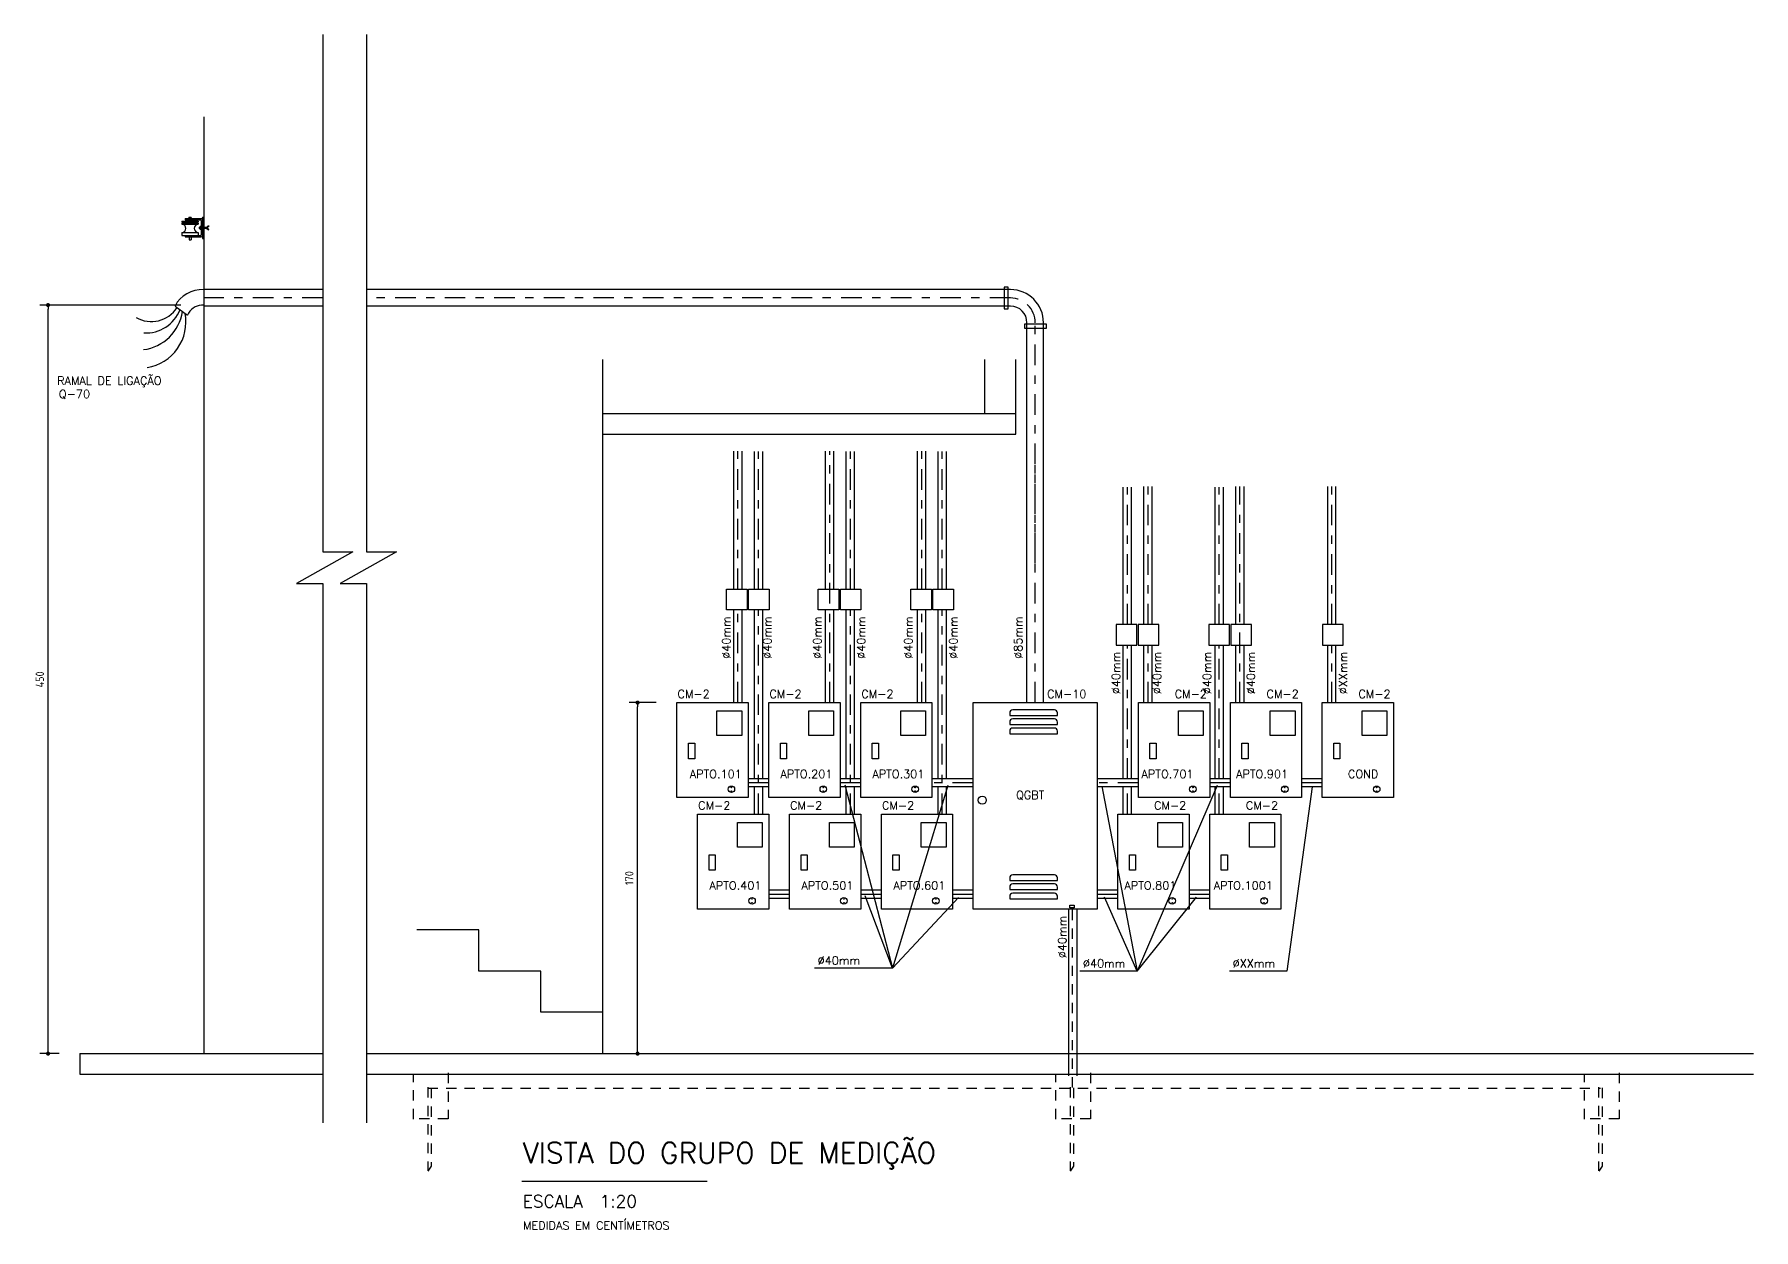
# Model space of a CAD drawing. Extents: x -15.1 to 78.4, y 14.2 to 45.4.
# Drawn here: x -15.08 to 5.74, y 15.99 to 30.46 of the extents above; entities that cross this region are included whole.
import ezdxf

# ---------------------------------------------------------------- set-up
doc = ezdxf.new("R2010")
doc.units = 0
doc.header["$LTSCALE"] = 0.5
doc.header["$MEASUREMENT"] = 0
doc.linetypes.add('DASHDOT', pattern=[1, 0.5, -0.25, 0, -0.25])
doc.linetypes.add('HIDDEN', pattern=[0.375, 0.25, -0.125])
doc.layers.get('0').update_dxf_attribs({"linetype": 'CONTINUOUS'})
doc.layers.get('DEFPOINTS').update_dxf_attribs({"linetype": 'CONTINUOUS'})
for name, color, linetype in [('COTAS', 1, 'CONTINUOUS'), ('MEDICAO', 4, 'CONTINUOUS'), ('MEDICAO-ELETRICA', 7, 'CONTINUOUS'), ('TEXT_MEDICAO', 2, 'CONTINUOUS'), ('TITULOS', 6, 'CONTINUOUS')]:
    doc.layers.add(name, color=color, linetype=linetype)
doc.styles.add('ROMANS', font='romans.shx')
doc.styles.get("Standard").update_dxf_attribs({"font": 'ISOCP'})
doc.dimstyles.new('MEDICAO$0', dxfattribs={"dimtxt": 0.1, "dimasz": 0.05, "dimexe": 0.1, "dimexo": 0.25, "dimgap": 0.05, "dimtad": 1, "dimdec": 4, "dimlfac": 100, "dimdsep": 46, "dimtxsty": 'Standard', "dimblk1": 'DOT', "dimblk2": 'DOT', "dimsah": 1, "dimcen": 2.5, "dimclrd": 1, "dimclre": 1, "dimclrt": 2, "dimadec": 0, "dimazin": 0, "dimtfac": 1, "dimtdec": 4, "dimtmove": 0, "dimatfit": 3, "dimldrblk": 'DOT', "dimfxl": 1, "dimtvp": 1, "dimtolj": 1, "dimtzin": 0, "dimarcsym": 0})

# ---------------------------------------------------------------- blocks, each defined once
blk = doc.blocks.new('CM-2-EF')
at = {"layer": 'MEDICAO'}
for points in [[(0, 0), (0, 0.46), (0.345, 0.46), (0.345, 0)], [(0.3133, 0.4201), (0.3133, 0.3001), (0.1933, 0.3001), (0.1933, 0.4201)], [(0.0557, 0.1877), (0.0557, 0.2634), (0.0857, 0.2634), (0.0857, 0.1877)]]:
    blk.add_lwpolyline(points, close=True, dxfattribs=at)
for centre, radius in [((0.2635, 0.0403), 0.0158), ((0.2634, 0.0489), 0.00145), ((0.2634, 0.031), 0.00145)]:
    blk.add_circle(centre, radius, dxfattribs=at)
blk = doc.blocks.new('CM-10-EF')
at = {"layer": 'MEDICAO'}
for p, q in [((0.1762, 0.9501), (0.1762, 0.938)), ((0.1762, 0.938), (0.4075, 0.938)), ((0.3925, 0.9651), (0.1912, 0.9651)), ((0.3925, 0.9208), (0.1912, 0.9208)), ((0.4075, 0.938), (0.4075, 0.9501)), ((0.1762, 0.9058), (0.1762, 0.8938)), ((0.1762, 0.8938), (0.4075, 0.8938)), ((0.1762, 0.8616), (0.1762, 0.8495)), ((0.1762, 0.8495), (0.4075, 0.8495)), ((0.3925, 0.8766), (0.1912, 0.8766)), ((0.4075, 0.8938), (0.4075, 0.9058)), ((0.4075, 0.8495), (0.4075, 0.8616)), ((0.1762, 0.1508), (0.1762, 0.1388)), ((0.1762, 0.1388), (0.4075, 0.1388)), ((0.1762, 0.1065), (0.1762, 0.0945)), ((0.1762, 0.0945), (0.4075, 0.0945)), ((0.3925, 0.1658), (0.1912, 0.1658)), ((0.3925, 0.1215), (0.1912, 0.1215)), ((0.4075, 0.1388), (0.4075, 0.1508)), ((0.4075, 0.0945), (0.4075, 0.1065)), ((0.1762, 0.0623), (0.1762, 0.0502)), ((0.1762, 0.0502), (0.4075, 0.0502)), ((0.3925, 0.0773), (0.1912, 0.0773)), ((0.4075, 0.0502), (0.4075, 0.0623))]:
    blk.add_line(p, q, dxfattribs=at)
blk.add_lwpolyline([(0, 0), (0, 1), (0.6, 1), (0.6, 0)], close=True, dxfattribs=at)
blk.add_circle((0.0433, 0.5273), 0.0197, dxfattribs=at)
for centre, start, end in [((0.1912, 0.9501), 90, 180), ((0.1912, 0.9058), 90, 180), ((0.3925, 0.9501), 0, 90), ((0.3925, 0.9058), 0, 90), ((0.1912, 0.8616), 90, 180), ((0.3925, 0.8616), 0, 90), ((0.1912, 0.1508), 90, 180), ((0.1912, 0.1065), 90, 180), ((0.3925, 0.1508), 0, 90), ((0.3925, 0.1065), 0, 90), ((0.1912, 0.0623), 90, 180), ((0.3925, 0.0623), 0, 90)]:
    blk.add_arc(centre, 0.015, start, end, dxfattribs=at)
blk = doc.blocks.new('_DOT')
at = {"color": 0, "linetype": 'ByBlock'}
blk.add_line((-0.5, 0), (-1, 0), dxfattribs=at)
at = {"color": 0, "linetype": 'ByBlock', "const_width": 0.5}
blk.add_lwpolyline([(-0.25, 0, 1), (0.25, 0, 1)], format="xyb", close=True, dxfattribs=at)
blk = doc.blocks.new('*D14')
at = {"layer": 'COTAS', "color": 1, "lineweight": -2, "transparency": 16777216}
for p, q in [((-13.304, 27.185), (-15.013, 27.185)), ((-14.913, 18.172), (-14.913, 27.135)), ((-14.777, 18.122), (-15.013, 18.122))]:
    blk.add_line(p, q, dxfattribs=at)
at = {"layer": 'DEFPOINTS', "color": 0, "transparency": 16777216}
for p in [(-14.913, 27.185), (-13.054, 27.185), (-14.527, 18.122)]:
    blk.add_point(p, dxfattribs=at)
at = {"layer": 'COTAS', "color": 1, "lineweight": -2, "transparency": 16777216, "xscale": 0.05, "yscale": 0.05, "zscale": 0.05}
for p, rotation in [((-14.913, 27.185), 90), ((-14.913, 18.122), 270)]:
    blk.add_blockref('_DOT', p, dxfattribs=dict(at, rotation=rotation))
at = {"layer": 'COTAS', "color": 2, "transparency": 16777216, "insert": (-15.013, 22.653), "char_height": 0.1, "attachment_point": 5, "rotation": 90}
blk.add_mtext('\\A1;{450}', dxfattribs=at)
blk = doc.blocks.new('*D15')
at = {"layer": 'COTAS', "color": 1, "lineweight": -2, "transparency": 16777216}
for p, q in [((-7.549, 22.372), (-7.876, 22.372)), ((-7.776, 18.172), (-7.776, 22.322)), ((-7.948, 18.122), (-7.676, 18.122))]:
    blk.add_line(p, q, dxfattribs=at)
at = {"layer": 'DEFPOINTS', "color": 0, "transparency": 16777216}
for p in [(-7.776, 22.372), (-7.299, 22.372), (-8.198, 18.122)]:
    blk.add_point(p, dxfattribs=at)
at = {"layer": 'COTAS', "color": 1, "lineweight": -2, "transparency": 16777216, "xscale": 0.05, "yscale": 0.05, "zscale": 0.05}
for p, rotation in [((-7.776, 22.372), 90), ((-7.776, 18.122), 270)]:
    blk.add_blockref('_DOT', p, dxfattribs=dict(at, rotation=rotation))
at = {"layer": 'COTAS', "color": 2, "transparency": 16777216, "insert": (-7.876, 20.247), "char_height": 0.1, "attachment_point": 5, "rotation": 90}
blk.add_mtext('\\A1;{170}', dxfattribs=at)

msp = doc.modelspace()

# ---------------------------------------------------------------- linework, layer by layer
at = {"layer": 'MEDICAO', "color": 2}
for p, q in [((-11.5855603, 30.4626245), (-11.5855603, 24.197066)), ((-11.0576765, 30.4626245), (-11.0576765, 24.197066)), ((-13.2816537, 28.1886915), (-13.2816537, 28.1761915)), ((-13.2066537, 28.2178581), (-13.2066537, 28.2011915)), ((-13.2065177, 28.2511915), (-13.1817896, 28.2511915)), ((-13.1816537, 28.2178581), (-13.1816537, 28.2011915)), ((-13.1066537, 28.1886915), (-13.1066537, 28.1761915)), ((-13.0816537, 28.1303581), (-13.0816537, 28.1136915)), ((-13.0816537, 28.1303581), (-13.0733203, 28.1303581)), ((-13.0816537, 28.1136915), (-13.0733203, 28.1136915)), ((-13.0733203, 28.1386915), (-13.0733203, 28.1053581)), ((-13.0733203, 28.1386915), (-13.0608203, 28.1386915)), ((-13.0733203, 28.1220248), (-13.0608203, 28.1220248)), ((-13.0733203, 28.1053581), (-13.0608203, 28.1053581)), ((-13.2066537, 28.0095248), (-13.2066537, 27.9761915)), ((-13.2066537, 27.9761915), (-13.1816537, 27.9761915)), ((-13.1816537, 28.0095248), (-13.1816537, 27.9761915)), ((-11.5855603, 27.3719442), (-13.0225405, 27.3719442)), ((-3.2613973, 27.3719442), (-11.0576765, 27.3719442)), ((-11.5855603, 27.1719442), (-13.0225405, 27.1719442)), ((-3.2613973, 27.1719442), (-11.0576765, 27.1719442)), ((-3.0613973, 24.057163), (-3.0613973, 26.9719442)), ((-2.8613973, 24.057163), (-2.8613973, 26.9719442)), ((-6.6113973, 23.7470248), (-6.6113973, 25.4168643)), ((-6.5113973, 23.7470248), (-6.5113973, 25.4168643)), ((-6.3613973, 23.7470248), (-6.3613973, 25.4108756)), ((-6.2613973, 23.7470248), (-6.2613973, 25.4108756)), ((-5.4988973, 23.7470248), (-5.4988973, 25.4168643)), ((-5.3988973, 23.7470248), (-5.3988973, 25.4168643)), ((-5.2488973, 23.7470248), (-5.2488973, 25.4108756)), ((-5.1488973, 23.7470248), (-5.1488973, 25.4108756)), ((-4.3863973, 23.7470248), (-4.3863973, 25.4168643)), ((-4.2863973, 23.7470248), (-4.2863973, 25.4168643)), ((-4.1363973, 23.7470248), (-4.1363973, 25.4108756)), ((-4.0363973, 23.7470248), (-4.0363973, 25.4108756)), ((-3.0613973, 22.3720248), (-3.0613973, 25.3087365)), ((-2.8613973, 22.3720248), (-2.8613973, 25.3087365)), ((-1.8959738, 23.3184501), (-1.8959738, 24.9823009)), ((-1.7959738, 23.3184501), (-1.7959738, 24.9823009)), ((-1.6459738, 23.3184501), (-1.6459738, 24.9882896)), ((-1.5459738, 23.3184501), (-1.5459738, 24.9882896)), ((-0.7834738, 23.3184501), (-0.7834738, 24.9823009)), ((-0.6834738, 23.3184501), (-0.6834738, 24.9823009)), ((-0.5334738, 23.3184501), (-0.5334738, 24.9882896)), ((-0.4334738, 23.3184501), (-0.4334738, 24.9882896)), ((0.5790262, 23.3184501), (0.5790262, 24.9882896)), ((0.6790262, 23.3184501), (0.6790262, 24.9882896)), ((-11.224233, 24.197066), (-11.905021, 23.8159765)), ((-11.5855603, 24.197066), (-11.224233, 24.197066)), ((-10.6963492, 24.197066), (-11.3771372, 23.8159765)), ((-11.0576765, 24.197066), (-10.6963492, 24.197066)), ((-11.905021, 23.8159765), (-11.5855603, 23.8159765)), ((-11.5855603, 23.8159765), (-11.5855603, 17.285049)), ((-11.3771372, 23.8159765), (-11.0576765, 23.8159765)), ((-11.0576765, 23.8159765), (-11.0576765, 17.285049)), ((-6.6113973, 22.3720248), (-6.6113973, 23.4970248)), ((-6.5113973, 22.3720248), (-6.5113973, 23.4970248)), ((-6.3613973, 21.4505995), (-6.3613973, 23.4970248)), ((-6.2613973, 21.4505995), (-6.2613973, 23.4970248)), ((-5.4988973, 22.3720248), (-5.4988973, 23.4970248)), ((-5.3988973, 22.3720248), (-5.3988973, 23.4970248)), ((-5.2488973, 21.4505995), (-5.2488973, 23.4970248)), ((-5.1488973, 21.4505995), (-5.1488973, 23.4970248)), ((-4.3863973, 22.3720248), (-4.3863973, 23.4970248)), ((-4.2863973, 22.3720248), (-4.2863973, 23.4970248)), ((-4.1363973, 21.4505995), (-4.1363973, 23.4970248)), ((-4.0363973, 21.4505995), (-4.0363973, 23.4970248)), ((-1.8959738, 21.4505995), (-1.8959738, 23.0684501)), ((-1.7959738, 21.4505995), (-1.7959738, 23.0684501)), ((-1.6459738, 22.3720248), (-1.6459738, 23.0684501)), ((-1.5459738, 22.3720248), (-1.5459738, 23.0684501)), ((-0.7834738, 21.4505995), (-0.7834738, 23.0684501)), ((-0.6834738, 21.4505995), (-0.6834738, 23.0684501)), ((-0.5334738, 22.3720248), (-0.5334738, 23.0684501)), ((-0.4334738, 22.3720248), (-0.4334738, 23.0684501)), ((0.5790262, 22.3720248), (0.5790262, 23.0684501)), ((0.6790262, 22.3720248), (0.6790262, 23.0684501)), ((-6.1840358, 21.4505995), (-6.4363973, 21.4505995)), ((-5.0715358, 21.4505995), (-5.3238973, 21.4505995)), ((-3.7113973, 21.4505995), (-4.2113973, 21.4505995)), ((-1.7113973, 21.4505995), (-2.2113973, 21.4505995)), ((-0.5965358, 21.4505995), (-0.8488973, 21.4505995)), ((0.5159642, 21.4505995), (0.2636027, 21.4505995)), ((-6.1840358, 21.3505995), (-6.4363973, 21.3505995)), ((-6.3613973, 21.0220248), (-6.3613973, 21.3505995)), ((-6.2613973, 21.0220248), (-6.2613973, 21.3505995)), ((-5.0715358, 21.3505995), (-5.3238973, 21.3505995)), ((-5.2488973, 21.0220248), (-5.2488973, 21.3505995)), ((-5.1488973, 21.0220248), (-5.1488973, 21.3505995)), ((-3.7113973, 21.3505995), (-4.2113973, 21.3505995)), ((-4.1363973, 21.0220248), (-4.1363973, 21.3505995)), ((-4.0363973, 21.0220248), (-4.0363973, 21.3505995)), ((-1.7113973, 21.3505995), (-2.2113973, 21.3505995)), ((-1.8959738, 21.0220248), (-1.8959738, 21.3505995)), ((-1.7959738, 21.0220248), (-1.7959738, 21.3505995)), ((-0.5965358, 21.3505995), (-0.8488973, 21.3505995)), ((-0.7834738, 21.0220248), (-0.7834738, 21.3505995)), ((-0.6834738, 21.0220248), (-0.6834738, 21.3505995)), ((0.5159642, 21.3505995), (0.2636027, 21.3505995)), ((-5.9340358, 20.1005995), (-6.1863973, 20.1005995)), ((-5.9340358, 20.0005995), (-6.1863973, 20.0005995)), ((-4.8215358, 20.1005995), (-5.0738973, 20.1005995)), ((-4.8215358, 20.0005995), (-5.0738973, 20.0005995)), ((-3.7090358, 20.1005995), (-3.9613973, 20.1005995)), ((-3.7090358, 20.0005995), (-3.9613973, 20.0005995)), ((-1.9613973, 20.1005995), (-2.2137589, 20.1005995)), ((-1.9613973, 20.0005995), (-2.2137589, 20.0005995)), ((-0.8465358, 20.1005995), (-1.0988973, 20.1005995)), ((-0.8465358, 20.0005995), (-1.0988973, 20.0005995)), ((-2.5551568, 17.854672), (-2.5551568, 19.8720248)), ((-2.4551568, 17.854672), (-2.4551568, 19.8720248))]:
    msp.add_line(p, q, dxfattribs=at)
at = {"layer": 'MEDICAO'}
for p, q in [((-13.027487, 29.4623981), (-13.027487, 18.1220248)), ((-8.1975733, 25.8720248), (-3.1975733, 25.8720248)), ((-8.1975733, 25.6220248), (-3.1975733, 25.6220248)), ((-14.527487, 18.1220248), (-11.5855603, 18.1220248)), ((-14.527487, 18.1220248), (-14.527487, 17.8720248)), ((-11.0576765, 18.1220248), (-10.8205477, 18.1220248)), ((-10.8205477, 18.1220248), (5.7358391, 18.1220248)), ((-14.527487, 17.8720248), (-11.5855603, 17.8720248)), ((-11.0576765, 17.8720248), (-10.8205477, 17.8720248)), ((-10.8205477, 17.8720248), (5.7358391, 17.8720248))]:
    msp.add_line(p, q, dxfattribs=at)
at = {"layer": 'MEDICAO', "color": 3}
for p, q in [((-13.2941537, 28.2011915), (-13.0941537, 28.2011915)), ((-13.2941537, 28.2011915), (-13.2941537, 28.1886915)), ((-13.2941537, 28.1886915), (-13.0941537, 28.1886915)), ((-13.2941537, 28.1761915), (-13.0941537, 28.1761915)), ((-13.2941537, 28.1761915), (-13.2941537, 28.1636915)), ((-13.2941537, 28.1636915), (-13.0941537, 28.1636915)), ((-13.252487, 28.2345248), (-13.0608203, 28.2345248)), ((-13.252487, 28.2345248), (-13.252487, 28.2178581)), ((-13.252487, 28.2178581), (-13.0691537, 28.2178581)), ((-13.0941537, 28.2011915), (-13.0941537, 28.1886915)), ((-13.0941537, 28.1761915), (-13.0941537, 28.1636915)), ((-13.0608203, 28.2095248), (-13.0608203, 28.0345248)), ((-13.0441537, 28.2511915), (-13.0441537, 27.9928581)), ((-13.0441537, 28.2511915), (-13.027487, 28.2511915)), ((-13.027487, 28.2511915), (-13.027487, 27.9928581)), ((-13.2941537, 28.0636915), (-13.0941537, 28.0636915)), ((-13.2941537, 28.0636915), (-13.2941537, 28.0261915)), ((-13.2941537, 28.0261915), (-13.0691537, 28.0261915)), ((-13.252487, 28.0261915), (-13.252487, 28.0095248)), ((-13.252487, 28.0095248), (-13.0608203, 28.0095248)), ((-13.0941537, 28.0636915), (-13.0941537, 28.0261915)), ((-13.0441537, 27.9928581), (-13.027487, 27.9928581)), ((-13.027487, 27.3720248), (-13.0304485, 27.3720248)), ((-13.3760477, 27.1728958), (-13.2235001, 27.0638753)), ((-13.027487, 27.1845248), (-13.0542984, 27.1845248)), ((-8.1975733, 18.6220248), (-8.1975733, 26.5281329)), ((-3.5725733, 25.8720248), (-3.5725733, 26.5281329)), ((-3.1975733, 25.6220248), (-3.1975733, 26.5281329)), ((-9.6975733, 19.6220248), (-10.4475733, 19.6220248)), ((-9.6975733, 19.1220248), (-9.6975733, 19.6220248)), ((-8.9475733, 19.1220248), (-9.6975733, 19.1220248)), ((-8.9475733, 18.6220248), (-8.9475733, 19.1220248)), ((-8.1975733, 18.6220248), (-8.9475733, 18.6220248)), ((-8.1975733, 18.1220248), (-8.1975733, 18.6220248))]:
    msp.add_line(p, q, dxfattribs=at)
at = {"layer": 'MEDICAO', "color": 2, "linetype": 'HIDDEN'}
for p, q in [((-13.027487, 28.1303581), (-12.989987, 28.1303581)), ((-12.989987, 28.1136915), (-13.027487, 28.1136915)), ((-12.989987, 28.1303581), (-12.9723093, 28.1480358)), ((-12.989987, 28.1136915), (-12.9723093, 28.0960138)), ((-12.9865352, 28.1220248), (-12.9664168, 28.1421432)), ((-12.9865352, 28.1220248), (-12.9664168, 28.1019063)), ((-12.9723093, 28.1480358), (-12.9664168, 28.1421432)), ((-12.9723093, 28.0960138), (-12.9664168, 28.1019063)), ((-10.3200537, 17.70296), (3.8807352, 17.70296))]:
    msp.add_line(p, q, dxfattribs=at)
at = {"layer": 'MEDICAO', "color": 1, "linetype": 'DASHDOT'}
for p, q in [((-11.5855603, 27.2719442), (-13.0225405, 27.2719442)), ((-3.2613973, 27.2719442), (-11.0576765, 27.2719442)), ((-2.9613973, 24.057163), (-2.9613973, 26.9719442)), ((-6.5613973, 23.7470248), (-6.5613973, 25.4168643)), ((-6.3113973, 23.7470248), (-6.3113973, 25.4108756)), ((-5.4488973, 22.3720248), (-5.4488973, 25.4168643)), ((-5.1988973, 23.7470248), (-5.1988973, 25.4108756)), ((-4.3363973, 23.7470248), (-4.3363973, 25.4168643)), ((-4.0863973, 23.7470248), (-4.0863973, 25.4108756)), ((-2.9613973, 22.3720248), (-2.9613973, 25.3087365)), ((-1.8459738, 23.3184501), (-1.8459738, 24.9823009)), ((-1.5959738, 23.3184501), (-1.5959738, 24.9882896)), ((-0.7334738, 23.3184501), (-0.7334738, 24.9823009)), ((-0.4834738, 22.3720248), (-0.4834738, 24.9882896)), ((0.6290262, 23.3184501), (0.6290262, 24.9882896)), ((-6.5613973, 22.3720248), (-6.5613973, 23.4970248)), ((-6.3113973, 21.0220248), (-6.3113973, 23.4970248)), ((-5.1988973, 21.0220248), (-5.1988973, 23.4970248)), ((-4.3363973, 22.3720248), (-4.3363973, 23.4970248)), ((-4.0863973, 21.0220248), (-4.0863973, 23.4970248)), ((-1.8459738, 21.4505995), (-1.8459738, 23.0684501)), ((-1.5959738, 22.3720248), (-1.5959738, 23.0684501)), ((-0.7334738, 21.4505995), (-0.7334738, 23.0684501)), ((0.6290262, 22.3720248), (0.6290262, 23.0684501)), ((-6.1840358, 21.4005995), (-6.4363973, 21.4005995)), ((-5.0715358, 21.4005995), (-5.3238973, 21.4005995)), ((-3.7113973, 21.4005995), (-4.2113973, 21.4005995)), ((-1.7113973, 21.4005995), (-2.2113973, 21.4005995)), ((-1.8459738, 21.0220248), (-1.8459738, 21.3505995)), ((-0.5965358, 21.4005995), (-0.8488973, 21.4005995)), ((-0.7334738, 21.0220248), (-0.7334738, 21.3505995)), ((0.5159642, 21.4005995), (0.2636027, 21.4005995)), ((-5.9340358, 20.0505995), (-6.1863973, 20.0505995)), ((-4.8215358, 20.0505995), (-5.0738973, 20.0505995)), ((-3.7090358, 20.0505995), (-3.9613973, 20.0505995)), ((-1.9613973, 20.0505995), (-2.2137589, 20.0505995)), ((-0.8465358, 20.0505995), (-1.0988973, 20.0505995))]:
    msp.add_line(p, q, dxfattribs=at)
at = {"layer": 'MEDICAO', "color": 2}
for points in [[(-3.2886996, 27.4008554), (-3.3369447, 27.4008554), (-3.3369447, 27.137817), (-3.2886996, 27.137817)], [(-3.090026, 26.9556714), (-3.090026, 26.9074262), (-2.8269875, 26.9074262), (-2.8269875, 26.9556714)]]:
    msp.add_lwpolyline(points, close=True, dxfattribs=at)
at = {"layer": 'MEDICAO'}
for points in [[(-13.8475403, 27.0360447, 0.4038474389), (-13.3515243, 27.1553697, 0.4038474389)], [(-13.7577834, 26.6455354, 0.3358974406), (-13.2864043, 27.1088307, 0.3358974406)], [(-13.7525036, 26.8478263, 0.323650639), (-13.3155456, 27.1296571, 0.323650639)], [(-13.7120249, 26.4274131, 0.4161455835), (-13.2526254, 27.0846902, 0.4161455835)]]:
    msp.add_lwpolyline(points, format="xyb", dxfattribs=at)
for points in [[(-6.7005446, 23.4970248), (-6.7005446, 23.7470248), (-6.4505446, 23.7470248), (-6.4505446, 23.4970248)], [(-6.4313545, 23.4970248), (-6.4313545, 23.7470248), (-6.1813545, 23.7470248), (-6.1813545, 23.4970248)], [(-5.5903066, 23.4970248), (-5.5903066, 23.7470248), (-5.3403066, 23.7470248), (-5.3403066, 23.4970248)], [(-5.3211166, 23.4970248), (-5.3211166, 23.7470248), (-5.0711166, 23.7470248), (-5.0711166, 23.4970248)], [(-4.468682, 23.4970248), (-4.468682, 23.7470248), (-4.218682, 23.7470248), (-4.218682, 23.4970248)], [(-4.1994919, 23.4970248), (-4.1994919, 23.7470248), (-3.9494919, 23.7470248), (-3.9494919, 23.4970248)], [(-1.7328793, 23.0684501), (-1.7328793, 23.3184501), (-1.9828793, 23.3184501), (-1.9828793, 23.0684501)], [(-1.4636892, 23.0684501), (-1.4636892, 23.3184501), (-1.7136892, 23.3184501), (-1.7136892, 23.0684501)], [(-0.6112546, 23.0684501), (-0.6112546, 23.3184501), (-0.8612546, 23.3184501), (-0.8612546, 23.0684501)], [(-0.3420645, 23.0684501), (-0.3420645, 23.3184501), (-0.5920645, 23.3184501), (-0.5920645, 23.0684501)], [(0.7681734, 23.0684501), (0.7681734, 23.3184501), (0.5181734, 23.3184501), (0.5181734, 23.0684501)]]:
    msp.add_lwpolyline(points, close=True, dxfattribs=at)
at = {"layer": 'MEDICAO', "color": 3}
for centre, radius, start, end in [((-13.2941537, 28.1136915), 0.05, 270, 90), ((-13.0941537, 28.1136915), 0.05, 90, 270), ((-13.0691537, 28.2095248), 0.0083333, 0, 90), ((-13.0608203, 28.2178581), 0.0166667, 0, 90), ((-13.0691537, 28.0345248), 0.0083333, 270, 0), ((-13.0608203, 28.0261915), 0.0166667, 270, 0), ((-13.047385, 27.0019514), 0.3704608, 87.37966629, 152.52010371), ((-13.0427546, 26.9893645), 0.1955014, 93.38512657, 157.59649362)]:
    msp.add_arc(centre, radius, start, end, dxfattribs=at)
at = {"layer": 'MEDICAO', "color": 2}
for centre, radius, start, end in [((-13.1993533, 28.2427991), 0.0110345, 130.48709219, 228.57833753), ((-13.188954, 28.2427991), 0.0110345, 311.42166247, 49.51290781), ((-3.2613973, 26.9719442), 0.4, 0, 90), ((-3.2613973, 26.9719442), 0.2, 0, 90)]:
    msp.add_arc(centre, radius, start, end, dxfattribs=at)
at = {"layer": 'MEDICAO', "color": 1, "linetype": 'DASHDOT'}
msp.add_arc((-3.2613973, 26.9719442), 0.3, 0, 90, dxfattribs=at)
at = {"layer": 'MEDICAO-ELETRICA', "color": 2, "linetype": 'HIDDEN'}
for p, q in [((-2.5152891, 19.8618228), (-2.5152891, 17.6502185)), ((-10.4882233, 17.3278013), (-10.4882233, 17.8774313)), ((-10.3171885, 17.7163325), (-10.3171885, 16.7023625)), ((-10.2744301, 17.7068561), (-10.2744301, 16.7592197)), ((-10.0689421, 17.8895513), (-10.0689421, 17.3311073)), ((-2.7112532, 17.3278013), (-2.7112532, 17.8774313)), ((-2.5402184, 17.7163325), (-2.5402184, 16.7023625)), ((-2.49746, 17.7068561), (-2.49746, 16.7592197)), ((-2.291972, 17.8895513), (-2.291972, 17.3311073)), ((3.6869324, 17.3278013), (3.6869324, 17.8774313)), ((3.8579672, 17.7163325), (3.8579672, 16.7023625)), ((3.9007256, 17.7068561), (3.9007256, 16.7592197)), ((4.1062136, 17.8895513), (4.1062136, 17.3311073)), ((-10.0689421, 17.3311073), (-10.4829025, 17.3311073)), ((-2.291972, 17.3311073), (-2.7059324, 17.3311073)), ((4.1062136, 17.3311073), (3.6922532, 17.3311073)), ((-10.2735349, 16.7581181), (-10.3149013, 16.6981745)), ((-2.4965648, 16.7581181), (-2.5379312, 16.6981745)), ((3.9016208, 16.7581181), (3.8602544, 16.6981745))]:
    msp.add_line(p, q, dxfattribs=at)
at = {"layer": 'MEDICAO-ELETRICA', "color": 2}
msp.add_lwpolyline([(-2.5423359, 19.8853476), (-2.5423359, 19.91868), (-2.4896955, 19.91868), (-2.4896955, 19.8853476)], close=True, dxfattribs=at)
at = {"layer": 'TEXT_MEDICAO'}
for p, q in [((-5.2658214, 21.3774186), (-4.6905137, 19.15493)), ((-4.0208933, 21.3680013), (-4.6905137, 19.15493)), ((-2.154769, 21.3604573), (-1.7284855, 19.119691)), ((-0.7577235, 21.3687607), (-1.7284855, 19.119691)), ((0.3897834, 21.3505995), (0.0843908, 19.119691)), ((-4.6905137, 19.15493), (-5.0206082, 20.0307413)), ((-4.6905137, 19.15493), (-3.8888554, 20.0119066)), ((-1.7284855, 19.119691), (-2.1215059, 20.0152989)), ((-1.7284855, 19.119691), (-1.0071959, 20.0152989)), ((-4.6905137, 19.15493), (-5.6336411, 19.15493)), ((-1.7284855, 19.119691), (-2.4221406, 19.119691)), ((0.0843908, 19.119691), (-0.6092642, 19.119691))]:
    msp.add_line(p, q, dxfattribs=at)
at = {"layer": 'TITULOS', "color": 8}
msp.add_line((-9.175271, 16.5789878), (-6.9331371, 16.5789878), dxfattribs=at)

# ---------------------------------------------------------------- block references
at = {"layer": 'MEDICAO', "xscale": 2.5, "yscale": 2.5, "zscale": 2.5}
for name, p in [('CM-2-EF', (-7.2988973, 21.2220248)), ('CM-2-EF', (-6.1863973, 21.2220248)), ('CM-2-EF', (-5.0738973, 21.2220248)), ('CM-10-EF', (-3.7113973, 19.8720248)), ('CM-2-EF', (-1.7113973, 21.2220248)), ('CM-2-EF', (-0.5988973, 21.2220248)), ('CM-2-EF', (0.5136027, 21.2220248)), ('CM-2-EF', (-7.0488973, 19.8720248)), ('CM-2-EF', (-5.9363973, 19.8720248)), ('CM-2-EF', (-4.8238973, 19.8720248)), ('CM-2-EF', (-1.9613973, 19.8720248)), ('CM-2-EF', (-0.8488973, 19.8720248))]:
    msp.add_blockref(name, p, dxfattribs=at)

# ---------------------------------------------------------------- texts
at = {"layer": 'TEXT_MEDICAO', "color": 3, "style": 'ROMANS'}
for s, p in [('RAMAL DE LIGAÇÃO', (-14.803061, 26.2196608)), ('Q-70', (-14.781646, 26.057756)), ('CM-2', (-7.2921717, 22.4265931)), ('CM-2', (-6.1796717, 22.4265931)), ('CM-2', (-5.0671717, 22.4265931)), ('CM-10', (-2.8180725, 22.4265931)), ('CM-2', (-1.2734217, 22.4265931)), ('CM-2', (-0.1609217, 22.4265931)), ('CM-2', (0.9515783, 22.4265931)), ('APTO.101', (-7.1444298, 21.4577134)), ('APTO.201', (-6.0469347, 21.4577134)), ('APTO.301', (-4.9335339, 21.4577134)), ('APTO.701', (-1.6752003, 21.4577134)), ('APTO.901', (-0.5299881, 21.4577134)), ('COND', (0.8243384, 21.4577134)), ('QGBT', (-3.1944057, 21.2033227)), ('APTO.401', (-6.9058439, 20.107635)), ('APTO.501', (-5.7924431, 20.107635)), ('APTO.601', (-4.6790423, 20.107635)), ('APTO.801', (-1.8819748, 20.1076349)), ('APTO.1001', (-0.8003856, 20.1076349)), ('%%C40mm', (-5.5960413, 19.1994792)), ('%%C40mm', (-2.3845408, 19.1642401)), ('%%CXXmm', (-0.5716645, 19.1642401))]:
    msp.add_text(s, height=0.1, dxfattribs=at).set_placement(p)
for s, p in [('%%C40mm', (-6.6517927, 22.9017975)), ('%%C40mm', (-6.1557189, 22.9017975)), ('%%C40mm', (-5.5494066, 22.9017975)), ('%%C40mm', (-5.0188834, 22.9017975)), ('%%C40mm', (-4.4470206, 22.9017975)), ('%%C40mm', (-3.9027176, 22.9017975)), ('%%C85mm', (-3.1172676, 22.9017975)), ('%%C40mm', (-1.9341274, 22.4732229)), ('%%C40mm', (-1.4380536, 22.4732229)), ('%%C40mm', (-0.8317413, 22.4732229)), ('%%C40mm', (-0.3012181, 22.4732229)), ('%%CXXmm', (0.8149477, 22.4732229)), ('%%C40mm', (-2.5846905, 19.2767975))]:
    msp.add_text(s, height=0.1, rotation=90, dxfattribs=at).set_placement(p)
at = {"layer": 'TEXT_MEDICAO', "style": 'ROMANS'}
for s, p in [('CM-2', (-7.0421717, 21.0765931)), ('CM-2', (-5.9296717, 21.0765931)), ('CM-2', (-4.8171717, 21.0765931)), ('CM-2', (-1.5234217, 21.0765931)), ('CM-2', (-0.4109217, 21.0765931)), ('MEDIDAS EM CENTÍMETROS', (-9.1621931, 15.9911003))]:
    msp.add_text(s, height=0.1, dxfattribs=at).set_placement(p)
at = {"layer": 'TITULOS', "color": 6, "style": 'ROMANS'}
msp.add_text('VISTA DO GRUPO DE MEDIÇÃO', height=0.25, dxfattribs=at).set_placement((-9.1658503, 16.795515))
at = {"layer": 'TITULOS', "color": 4, "style": 'ROMANS'}
msp.add_text('ESCALA  1:20', height=0.15, dxfattribs=at).set_placement((-9.1658503, 16.2589041))

# ---------------------------------------------------------------- dimensions: what is measured, and where the dimension line sits
at = {"layer": 'COTAS'}
for base, p1, p2, text, picture, middle in [((-14.9129993, 27.1845248), (-14.527487, 18.1220248), (-13.0542984, 27.1845248), '{450}', '*D14', (-15.0129993, 22.6532748)), ((-7.7758844, 22.3720248), (-8.1975733, 18.1220248), (-7.2988973, 22.3720248), '{170}', '*D15', (-7.8758844, 20.2470248))]:
    dim = msp.add_linear_dim(base=base, p1=p1, p2=p2, angle=90, text=text, dimstyle='MEDICAO$0', dxfattribs=at)
    dim.commit()
    dim.dimension.update_dxf_attribs({"geometry": picture, "text_midpoint": middle})

doc.saveas('drawing.dxf')
